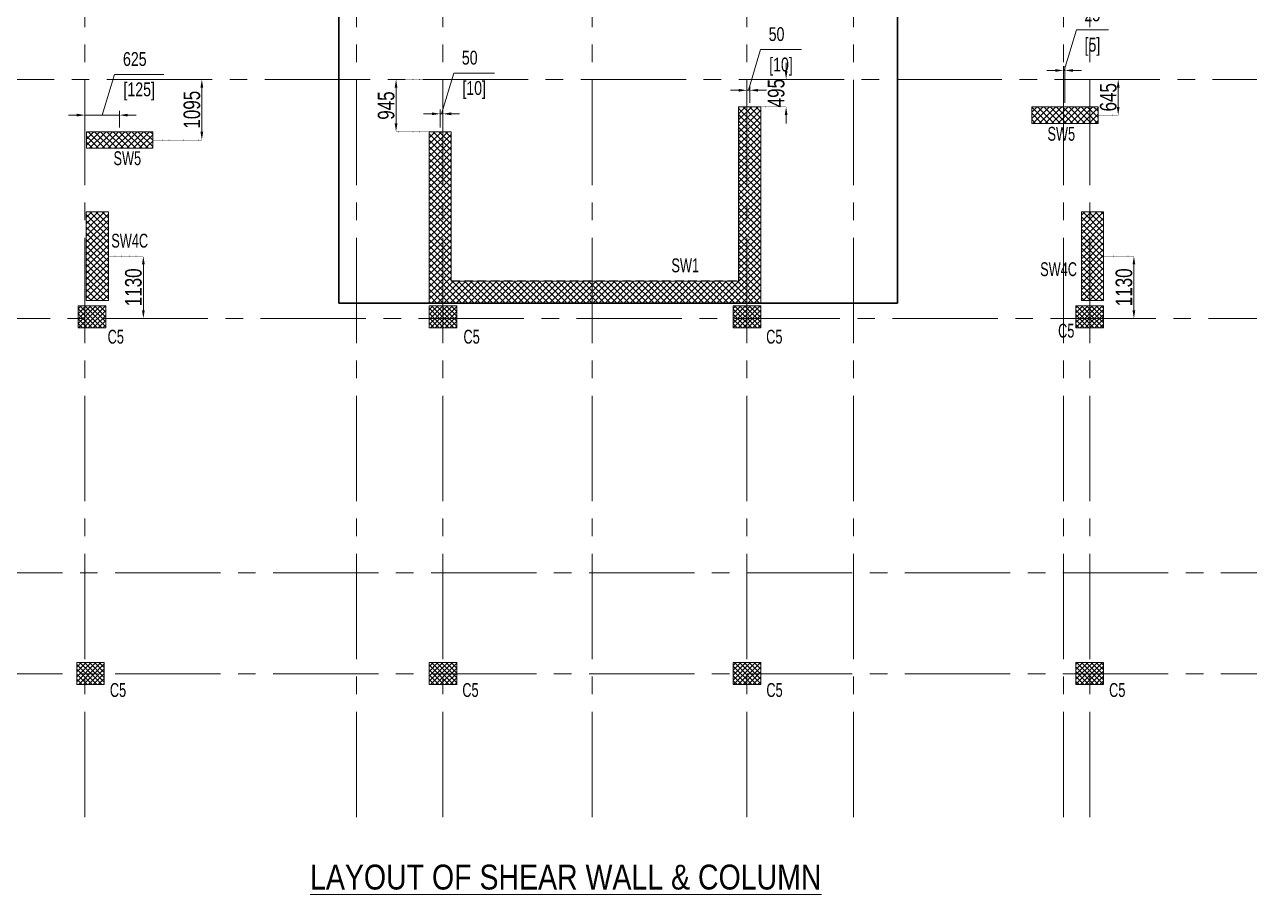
# Model space of a CAD drawing. Header units: millimetres. Extents: x 695 to 71867, y -1044 to 33059.
# Drawn here: x 25460 to 47619, y -1044 to 14690 of the extents above; entities that cross this region are included whole.
import ezdxf
from ezdxf.enums import TextEntityAlignment as Align

# ---------------------------------------------------------------- set-up
doc = ezdxf.new("R2010")
doc.units = ezdxf.units.MM
for name, pattern in [('CENTER2', [28.575, 19.05, -3.175, 3.175, -3.175]), ('DASHED', [0.75, 0.5, -0.25]), ('DOT2', [3.175, 0, -3.175]), ('HIDDEN', [9.525, 6.35, -3.175])]:
    doc.linetypes.add(name, pattern=pattern)
doc.layers.get('Defpoints').update_dxf_attribs({"color": 2, "lineweight": 40})
for name, color, linetype, lineweight in [('CENTER LINE', 251, 'CENTER2', 9), ('DIM', 1, 'Continuous', 18), ('N_TEXT', 7, 'Continuous', 15), ('NEW_SH', 6, 'Continuous', 15), ('SW GF', 6, 'Continuous', 15), ('TITEL TEXT', 255, 'Continuous', 15)]:
    doc.layers.add(name, color=color, linetype=linetype, lineweight=lineweight)
doc.layers.add('FS', color=4, linetype='Continuous')
doc.styles.add('ANIL', font='ARIALN.TTF')
doc.styles.add('AV', font='swisscl.ttf')
doc.styles.add('KARTIK MISC', font='swisscl.ttf', dxfattribs={"width": 0.9, "height": 300})
doc.styles.add('NK 125', font='swisscl.ttf', dxfattribs={"height": 300})
doc.dimstyles.new('DIMENSION', dxfattribs={"dimtxt": 250, "dimasz": 150, "dimexe": 75, "dimexo": 75, "dimgap": 150, "dimtad": 1, "dimdec": 0, "dimrnd": 5, "dimzin": 3, "dimdsep": 46, "dimtxsty": 'AV', "dimcen": 0, "dimclrd": 4, "dimclre": 4, "dimclrt": 4, "dimadec": 0, "dimazin": 0, "dimtfac": 1, "dimtdec": 0, "dimtofl": 0, "dimtmove": 1, "dimatfit": 0, "dimfxl": 1, "dimtolj": 1, "dimtzin": 0, "dimlwd": 5, "dimlwe": 5, "dimarcsym": 0})
doc.dimstyles.new('ravi', dxfattribs={"dimtxt": 300, "dimasz": 150, "dimexe": 0.18, "dimexo": 0.0625, "dimgap": 25, "dimtad": 1, "dimdec": 0, "dimrnd": 5, "dimzin": 0, "dimdsep": 46, "dimtxsty": 'NK 125', "dimblk": 'ARCHTICK', "dimcen": 0.09, "dimdle": 1, "dimclrd": 256, "dimclre": 4, "dimclrt": 256, "dimadec": 0, "dimazin": 0, "dimtfac": 1, "dimtdec": 0, "dimtix": 1, "dimtofl": 0, "dimtmove": 0, "dimatfit": 3, "dimldrblk": 'OPEN90', "dimfxl": 3000, "dimfxlon": 1, "dimtolj": 1, "dimtzin": 0, "dimlwd": 5, "dimlwe": 5, "dimarcsym": 0})

# ---------------------------------------------------------------- blocks, each defined once
blk = doc.blocks.new('SW4')
at = {"layer": 'NEW_SH', "lineweight": 5, "ltscale": 200}
h = blk.add_hatch(dxfattribs=at)
h.set_pattern_fill('ANSI37', color=256, scale=25)
h.paths.add_polyline_path([(581977, -14332), (582377, -14332), (582377, -12732), (581977, -12732)])
blk.add_lwpolyline([(581977, -12732), (582377, -12732), (582377, -14332), (581977, -14332)], close=True, dxfattribs=at)
blk = doc.blocks.new('SWA4')
at = {"layer": 'NEW_SH', "lineweight": 5, "ltscale": 200}
h = blk.add_hatch(dxfattribs=at)
h.set_pattern_fill('ANSI37', color=256, scale=25)
h.set_pattern_definition([(45, (380050.23, 33223.92), (-56.126601, 56.126601), []), (135, (380050.23, 33223.92), (-56.126601, -56.126601), [])])
h.paths.add_polyline_path([(962328, 20092), (962028, 20092), (962028, 18892), (962328, 18892)])
blk.add_lwpolyline([(962028, 20092), (962328, 20092), (962328, 18892), (962028, 18892)], close=True, dxfattribs=at)
blk = doc.blocks.new('SW11A')
at = {"layer": 'NEW_SH', "lineweight": 5, "ltscale": 200}
h = blk.add_hatch(dxfattribs=at)
h.set_pattern_fill('ANSI37', color=256, scale=25, angle=90)
h.set_pattern_definition([(135, (-336162.14, 1532807.85), (-56.1266, -56.1266), []), (225, (-336162.14, 1532807.85), (56.1266, -56.1266), [])])
h.paths.add_polyline_path([(-566220, 1539117), (-565820, 1539117), (-565820, 1535567), (-571820, 1535567), (-571820, 1538667), (-571420, 1538667), (-571420, 1535967), (-566220, 1535967)])
at = {"layer": 'SW GF', "lineweight": 5}
blk.add_lwpolyline([(-566220, 1539117), (-565820, 1539117), (-565820, 1535567), (-571820, 1535567), (-571820, 1538667), (-571420, 1538667), (-571420, 1535967), (-566220, 1535967), (-566220, 1539117)], dxfattribs=at)
blk = doc.blocks.new('C8')
at = {"layer": 'NEW_SH', "lineweight": 5}
h = blk.add_hatch(dxfattribs=at)
h.set_pattern_fill('ANSI37', color=256, scale=500)
h.set_pattern_definition([(45, (0, 0), (-44.1941738, 44.1941738), []), (135, (0, 0), (-44.1941738, -44.1941738), [])])
h.paths.add_polyline_path([(-617609, 1561384), (-617609, 1561884), (-618009, 1561884), (-618009, 1561384)])
blk.add_lwpolyline([(-618009, 1561884), (-617609, 1561884), (-617609, 1561384), (-618009, 1561384)], close=True, dxfattribs=at)
blk = doc.blocks.new('*D136')
at = {"layer": 'Defpoints', "color": 0, "transparency": 16777216}
for p in [(26554, 13051), (26554, 12751), (27179, 12751)]:
    blk.add_point(p, dxfattribs=at)
at = {"layer": 'N_TEXT', "color": 4, "lineweight": 5, "transparency": 16777216}
for p, q in [((26866, 13051), (27087, 13786)), ((27087, 13786), (27982, 13786)), ((26554, 12826), (26554, 13126)), ((27179, 12826), (27179, 13126)), ((26404, 13051), (26254, 13051)), ((27179, 13051), (26554, 13051)), ((27329, 13051), (27479, 13051))]:
    blk.add_line(p, q, dxfattribs=at)
at = {"layer": 'N_TEXT', "color": 4, "transparency": 16777216}
for points in [[(26404, 13076), (26404, 13026), (26554, 13051)], [(27329, 13076), (27329, 13026), (27179, 13051)]]:
    blk.add_solid(points, dxfattribs=at)
at = {"layer": 'N_TEXT', "color": 4, "transparency": 16777216, "char_height": 250, "attachment_point": 5, "style": 'AV'}
for s, insert in [('\\A1;625', (27455, 14064)), ('\\A1;[125]', (27535, 13479))]:
    blk.add_mtext(s, dxfattribs=dict(at, insert=insert))
blk = doc.blocks.new('*D137')
at = {"layer": 'Defpoints', "color": 0, "transparency": 16777216}
for p in [(33029, 13075), (32979, 12751), (33029, 12751)]:
    blk.add_point(p, dxfattribs=at)
at = {"layer": 'N_TEXT', "color": 4, "lineweight": 5, "transparency": 16777216}
for p, q in [((33004, 13075), (33224, 13811)), ((33224, 13811), (33963, 13811)), ((32829, 13075), (32679, 13075)), ((32979, 12826), (32979, 13150)), ((32979, 13075), (33029, 13075)), ((33029, 12826), (33029, 13150)), ((33179, 13075), (33329, 13075))]:
    blk.add_line(p, q, dxfattribs=at)
at = {"layer": 'N_TEXT', "color": 4, "transparency": 16777216}
for points in [[(32829, 13100), (32829, 13050), (32979, 13075)], [(33179, 13100), (33179, 13050), (33029, 13075)]]:
    blk.add_solid(points, dxfattribs=at)
at = {"layer": 'N_TEXT', "color": 4, "transparency": 16777216, "char_height": 250, "attachment_point": 5, "style": 'AV'}
for s, insert in [('\\A1;50', (33514, 14089)), ('\\A1;[10]', (33594, 13504))]:
    blk.add_mtext(s, dxfattribs=dict(at, insert=insert))
blk = doc.blocks.new('*D191')
at = {"layer": 'Defpoints', "color": 0, "transparency": 16777216}
for p in [(38529, 13501), (38529, 13201), (38579, 13201)]:
    blk.add_point(p, dxfattribs=at)
at = {"layer": 'N_TEXT', "color": 4, "lineweight": 5, "transparency": 16777216}
for p, q in [((38554, 13501), (38774, 14237)), ((38774, 14237), (39513, 14237)), ((38529, 13276), (38529, 13576)), ((38579, 13276), (38579, 13576)), ((38379, 13501), (38229, 13501)), ((38579, 13501), (38529, 13501)), ((38729, 13501), (38879, 13501))]:
    blk.add_line(p, q, dxfattribs=at)
at = {"layer": 'N_TEXT', "color": 4, "transparency": 16777216}
for points in [[(38379, 13526), (38379, 13476), (38529, 13501)], [(38729, 13526), (38729, 13476), (38579, 13501)]]:
    blk.add_solid(points, dxfattribs=at)
at = {"layer": 'N_TEXT', "color": 4, "transparency": 16777216, "char_height": 250, "attachment_point": 5, "style": 'AV'}
for s, insert in [('\\A1;50', (39064, 14515)), ('\\A1;[10]', (39144, 13929))]:
    blk.add_mtext(s, dxfattribs=dict(at, insert=insert))
blk = doc.blocks.new('*D138')
at = {"layer": 'Defpoints', "color": 0, "transparency": 16777216}
for p in [(44254, 13859), (44254, 13201), (44279, 13201)]:
    blk.add_point(p, dxfattribs=at)
at = {"layer": 'N_TEXT', "color": 4, "lineweight": 5, "transparency": 16777216}
for p, q in [((44266, 13859), (44487, 14594)), ((44487, 14594), (45069, 14594)), ((44104, 13859), (43954, 13859)), ((44254, 13276), (44254, 13934)), ((44279, 13859), (44254, 13859)), ((44279, 13276), (44279, 13934)), ((44429, 13859), (44579, 13859))]:
    blk.add_line(p, q, dxfattribs=at)
at = {"layer": 'N_TEXT', "color": 4, "transparency": 16777216}
for points in [[(44104, 13884), (44104, 13834), (44254, 13859)], [(44429, 13884), (44429, 13834), (44279, 13859)]]:
    blk.add_solid(points, dxfattribs=at)
at = {"layer": 'N_TEXT', "color": 4, "transparency": 16777216, "char_height": 250, "attachment_point": 5, "style": 'AV'}
for s, insert in [('\\A1;25', (44776, 14872)), ('\\A1;[5]', (44778, 14287))]:
    blk.add_mtext(s, dxfattribs=dict(at, insert=insert))
blk = doc.blocks.new('*D146')
at = {"layer": 'Defpoints', "color": 0, "transparency": 16777216}
for p in [(27871, 13698), (28668, 13698), (27779, 12601)]:
    blk.add_point(p, dxfattribs=at)
at = {"layer": 'DIM', "color": 4, "linetype": 'DOT2', "lineweight": 5, "transparency": 16777216}
for p, q in [((27871, 13698), (28668, 13698)), ((27779, 12601), (28668, 12601))]:
    blk.add_line(p, q, dxfattribs=at)
at = {"layer": 'DIM', "lineweight": 5, "transparency": 16777216}
blk.add_line((28668, 12751), (28668, 13548), dxfattribs=at)
at = {"layer": 'DIM', "transparency": 16777216}
for points in [[(28643, 13548), (28693, 13548), (28668, 13698)], [(28643, 12751), (28693, 12751), (28668, 12601)]]:
    blk.add_solid(points, dxfattribs=at)
at = {"layer": 'DIM', "transparency": 16777216, "insert": (28489, 13149), "char_height": 300, "attachment_point": 5, "rotation": 90, "style": 'NK 125'}
blk.add_mtext('\\A1;1095', dxfattribs=at)
blk = doc.blocks.new('_Open90')
at = {"color": 0, "linetype": 'ByBlock', "lineweight": -2}
for p, q in [((0, 0), (-1, 0)), ((-0.5, 0.5), (0, 0)), ((0, 0), (-0.5, -0.5))]:
    blk.add_line(p, q, dxfattribs=at)
blk = doc.blocks.new('*D147')
at = {"layer": 'Defpoints', "color": 0, "transparency": 16777216}
for p in [(44879, 13698), (45244, 13698), (44879, 13051)]:
    blk.add_point(p, dxfattribs=at)
at = {"layer": 'DIM', "color": 4, "linetype": 'DOT2', "lineweight": 5, "transparency": 16777216}
for p, q in [((44879, 13698), (45244, 13698)), ((44879, 13051), (45244, 13051))]:
    blk.add_line(p, q, dxfattribs=at)
at = {"layer": 'DIM', "lineweight": 5, "transparency": 16777216}
blk.add_line((45244, 13201), (45244, 13548), dxfattribs=at)
at = {"layer": 'DIM', "transparency": 16777216}
for points in [[(45219, 13548), (45269, 13548), (45244, 13698)], [(45219, 13201), (45269, 13201), (45244, 13051)]]:
    blk.add_solid(points, dxfattribs=at)
at = {"layer": 'DIM', "transparency": 16777216, "insert": (45065, 13374), "char_height": 300, "attachment_point": 5, "rotation": 90, "style": 'NK 125'}
blk.add_mtext('\\A1;645', dxfattribs=at)
blk = doc.blocks.new('*D247')
at = {"layer": 'Defpoints', "color": 0, "transparency": 16777216}
for p in [(26979, 10501), (26979, 9373), (27610, 9373)]:
    blk.add_point(p, dxfattribs=at)
at = {"layer": 'DIM', "color": 4, "linetype": 'DOT2', "lineweight": 5, "transparency": 16777216}
for p, q in [((26979, 10501), (27610, 10501)), ((26979, 9373), (27610, 9373))]:
    blk.add_line(p, q, dxfattribs=at)
at = {"layer": 'DIM', "lineweight": 5, "transparency": 16777216}
blk.add_line((27610, 10351), (27610, 9523), dxfattribs=at)
at = {"layer": 'DIM', "transparency": 16777216}
for points in [[(27585, 10351), (27635, 10351), (27610, 10501)], [(27585, 9523), (27635, 9523), (27610, 9373)]]:
    blk.add_solid(points, dxfattribs=at)
at = {"layer": 'DIM', "transparency": 16777216, "insert": (27431, 9937), "char_height": 300, "attachment_point": 5, "rotation": 90, "style": 'NK 125'}
blk.add_mtext('\\A1;1130', dxfattribs=at)
blk = doc.blocks.new('*D189')
at = {"layer": 'Defpoints', "color": 0, "transparency": 16777216}
for p in [(32181, 13698), (32779, 13698), (32779, 12751)]:
    blk.add_point(p, dxfattribs=at)
at = {"layer": 'DIM', "color": 4, "linetype": 'DOT2', "lineweight": 5, "transparency": 16777216}
for p, q in [((32779, 13698), (32181, 13698)), ((32779, 12751), (32181, 12751))]:
    blk.add_line(p, q, dxfattribs=at)
at = {"layer": 'DIM', "lineweight": 5, "transparency": 16777216}
blk.add_line((32181, 12901), (32181, 13548), dxfattribs=at)
at = {"layer": 'DIM', "transparency": 16777216}
for points in [[(32156, 13548), (32206, 13548), (32181, 13698)], [(32156, 12901), (32206, 12901), (32181, 12751)]]:
    blk.add_solid(points, dxfattribs=at)
at = {"layer": 'DIM', "transparency": 16777216, "insert": (32002, 13224), "char_height": 300, "attachment_point": 5, "rotation": 90, "style": 'NK 125'}
blk.add_mtext('\\A1;945', dxfattribs=at)
blk = doc.blocks.new('*D248')
at = {"layer": 'Defpoints', "color": 0, "transparency": 16777216}
for p in [(44979, 10501), (44979, 9373), (45528, 9373)]:
    blk.add_point(p, dxfattribs=at)
at = {"layer": 'DIM', "color": 4, "linetype": 'DOT2', "lineweight": 5, "transparency": 16777216}
for p, q in [((44979, 10501), (45528, 10501)), ((44979, 9373), (45528, 9373))]:
    blk.add_line(p, q, dxfattribs=at)
at = {"layer": 'DIM', "lineweight": 5, "transparency": 16777216}
blk.add_line((45528, 10351), (45528, 9523), dxfattribs=at)
at = {"layer": 'DIM', "transparency": 16777216}
for points in [[(45503, 10351), (45553, 10351), (45528, 10501)], [(45503, 9523), (45553, 9523), (45528, 9373)]]:
    blk.add_solid(points, dxfattribs=at)
at = {"layer": 'DIM', "transparency": 16777216, "insert": (45349, 9937), "char_height": 300, "attachment_point": 5, "rotation": 90, "style": 'NK 125'}
blk.add_mtext('\\A1;1130', dxfattribs=at)
blk = doc.blocks.new('*D253')
at = {"layer": 'Defpoints', "color": 0, "transparency": 16777216}
for p in [(38779, 13698), (39237, 13698), (38779, 13201)]:
    blk.add_point(p, dxfattribs=at)
at = {"layer": 'DIM', "lineweight": 5, "transparency": 16777216}
for p, q in [((39237, 13848), (39237, 13998)), ((39237, 13051), (39237, 12901))]:
    blk.add_line(p, q, dxfattribs=at)
at = {"layer": 'DIM', "color": 4, "linetype": 'DOT2', "lineweight": 5, "transparency": 16777216}
for p, q in [((38779, 13698), (39237, 13698)), ((38779, 13201), (39237, 13201))]:
    blk.add_line(p, q, dxfattribs=at)
at = {"layer": 'DIM', "transparency": 16777216}
for points in [[(39212, 13848), (39262, 13848), (39237, 13698)], [(39212, 13051), (39262, 13051), (39237, 13201)]]:
    blk.add_solid(points, dxfattribs=at)
at = {"layer": 'DIM', "transparency": 16777216, "insert": (39058, 13449), "char_height": 300, "attachment_point": 5, "rotation": 90, "style": 'NK 125'}
blk.add_mtext('\\A1;495', dxfattribs=at)

msp = doc.modelspace()

# ---------------------------------------------------------------- linework, layer by layer
at = {"layer": 'CENTER LINE', "linetype": 'CENTER2', "lineweight": 0, "ltscale": 100, "transparency": 16777216}
for p, q in [((26553, 355.9), (26553, 31428.7)), ((31465.5, 355.9), (31465.5, 31428.7)), ((33028, 355.9), (33028, 31428.7)), ((35728, 355.9), (35728, 31428.7)), ((38528, 355.9), (38528, 31428.7)), ((40453, 355.9), (40453, 31428.7)), ((44253, 355.9), (44253, 31428.7)), ((44728, 355.9), (44728, 31428.7)), ((71716.8, 13697.6), (1523.3, 13697.6)), ((71641.7, 9372.6), (1523.3, 9372.6)), ((71867.1, 4772.3), (1523.3, 4772.3)), ((71867.1, 2947.6), (1523.3, 2947.6))]:
    msp.add_line(p, q, dxfattribs=at)
at = {"layer": 'FS', "lineweight": 30, "transparency": 16777216}
msp.add_lwpolyline([(31148.7, 21601.4), (41248.7, 21601.4), (41248.7, 9651.4), (31148.7, 9651.4)], close=True, dxfattribs=at)
at = {"layer": 'NEW_SH', "linetype": 'HIDDEN', "lineweight": 5, "ltscale": 25, "transparency": 16777216}
msp.add_lwpolyline([(38378.7, 13201.4), (38778.7, 13201.4), (38778.7, 9651.4), (32778.7, 9651.4), (32778.7, 12751.4), (33178.7, 12751.4), (33178.7, 10051.4), (38378.7, 10051.4), (38378.7, 13201.4)], dxfattribs=at)

# ---------------------------------------------------------------- block references
at = {"layer": 'NEW_SH', "transparency": 16777216}
msp.add_blockref('SW11A', (604598.5, -1525915.9), dxfattribs=at)
at = {"layer": 'NEW_SH', "lineweight": 5, "transparency": 16777216, "rotation": 90}
for p in [(63771, -949126.2), (46671, -949576.2)]:
    msp.add_blockref('SWA4', p, dxfattribs=at)
at = {"layer": 'NEW_SH', "linetype": 'DASHED', "lineweight": 5, "transparency": 16777216}
for p in [(-555398.6, 24033), (-537398.6, 24033)]:
    msp.add_blockref('SW4', p, dxfattribs=at)
at = {"layer": 'NEW_SH', "transparency": 16777216, "rotation": 270}
for p in [(-1534955.4, -608407.3), (-1528605.4, -608407.3), (-1523105.4, -608407.3), (-1516905.4, -608407.3), (-1534980.4, -614857.3), (-1528605.4, -614857.3), (-1523105.4, -614857.3), (-1516905.4, -614857.3)]:
    msp.add_blockref('C8', p, dxfattribs=at)

# ---------------------------------------------------------------- texts
at = {"layer": 'NEW_SH', "color": 4, "lineweight": 5, "transparency": 16777216, "char_height": 250, "attachment_point": 1, "style": 'KARTIK MISC'}
for s, insert, width in [('SW5', (43964.6, 12838.7), 688.945), ('SW5', (27069.8, 12396.6), 769.968), ('SW4C', (27029.9, 10905.3), 688.945), ('SW1', (37162.6, 10458.2), 688.945), ('SW4C', (43832.5, 10389.8), 688.945), ('C5', (26963.5, 9168.9), 688.945), ('C5', (33400.6, 9168.9), 688.945), ('C5', (38876.5, 9168.9), 688.945), ('C5', (44156.5, 9277.8), 688.945), ('C5', (27004.6, 2778.9), 688.945), ('C5', (33379.6, 2778.9), 688.945), ('C5', (38879.6, 2778.9), 688.945), ('C5', (45079.6, 2778.9), 688.945)]:
    msp.add_mtext(s, dxfattribs=dict(at, insert=insert, width=width))
at = {"layer": 'TITEL TEXT', "transparency": 16777216, "style": 'ANIL'}
msp.add_text('%%ULAYOUT OF SHEAR WALL & COLUMN', height=450, dxfattribs=at).set_placement((30625.4, -729), align=Align.MIDDLE_LEFT)

# ---------------------------------------------------------------- dimensions: what is measured, and where the dimension line sits
at = {"layer": 'DIM', "color": 1, "transparency": 16777216}
for base, p1, p2, override, picture, middle in [((39237, 13697.6), (38778.7, 13201.4), (38778.7, 13697.6), {"dimtad": 3, "dimsah": 1}, '*D253', (39058.3, 13449.5)), ((28667.8, 13697.6), (27778.7, 12601.4), (27870.7, 13697.6), {"dimsah": 1}, '*D146', (28489.1, 13149.5)), ((32181, 13697.6), (32778.7, 12751.4), (32778.7, 13697.6), {"dimtad": 3, "dimsah": 1}, '*D189', (32002.3, 13224.5)), ((45243.5, 13697.6), (44878.7, 13051.4), (44878.7, 13697.6), {"dimtad": 3, "dimsah": 1}, '*D147', (45064.9, 13374.5)), ((27609.5, 9372.6), (26978.7, 10501.4), (26978.7, 9372.6), {"dimsah": 1}, '*D247', (27430.7, 9937)), ((45527.5, 9372.6), (44978.7, 10501.4), (44978.7, 9372.6), {"dimsah": 1}, '*D248', (45348.7, 9937))]:
    dim = msp.add_linear_dim(base=base, p1=p1, p2=p2, angle=90, dimstyle='ravi', override=override, dxfattribs=at)
    dim.commit()
    dim.dimension.update_dxf_attribs({"geometry": picture, "text_midpoint": middle})
at = {"layer": 'N_TEXT', "transparency": 16777216}
for base, p1, p2, picture, middle in [((44253.7, 13859.2), (44278.7, 13201.4), (44253.7, 13201.4), '*D138', (44636.7, 14594.1)), ((38528.7, 13501.3), (38578.7, 13201.4), (38528.7, 13201.4), '*D191', (38924.3, 14236.7)), ((26553.7, 13051), (27178.7, 12751.4), (26553.7, 12751.4), '*D136', (27236.8, 13786.4)), ((33028.7, 13075.5), (32978.7, 12751.4), (33028.7, 12751.4), '*D137', (33374.3, 13810.9))]:
    dim = msp.add_linear_dim(base=base, p1=p1, p2=p2, dimstyle='DIMENSION', override={"dimpost": '\\X'}, dxfattribs=at)
    dim.commit()
    dim.dimension.update_dxf_attribs({"geometry": picture, "text_midpoint": middle})

doc.saveas('drawing.dxf')
